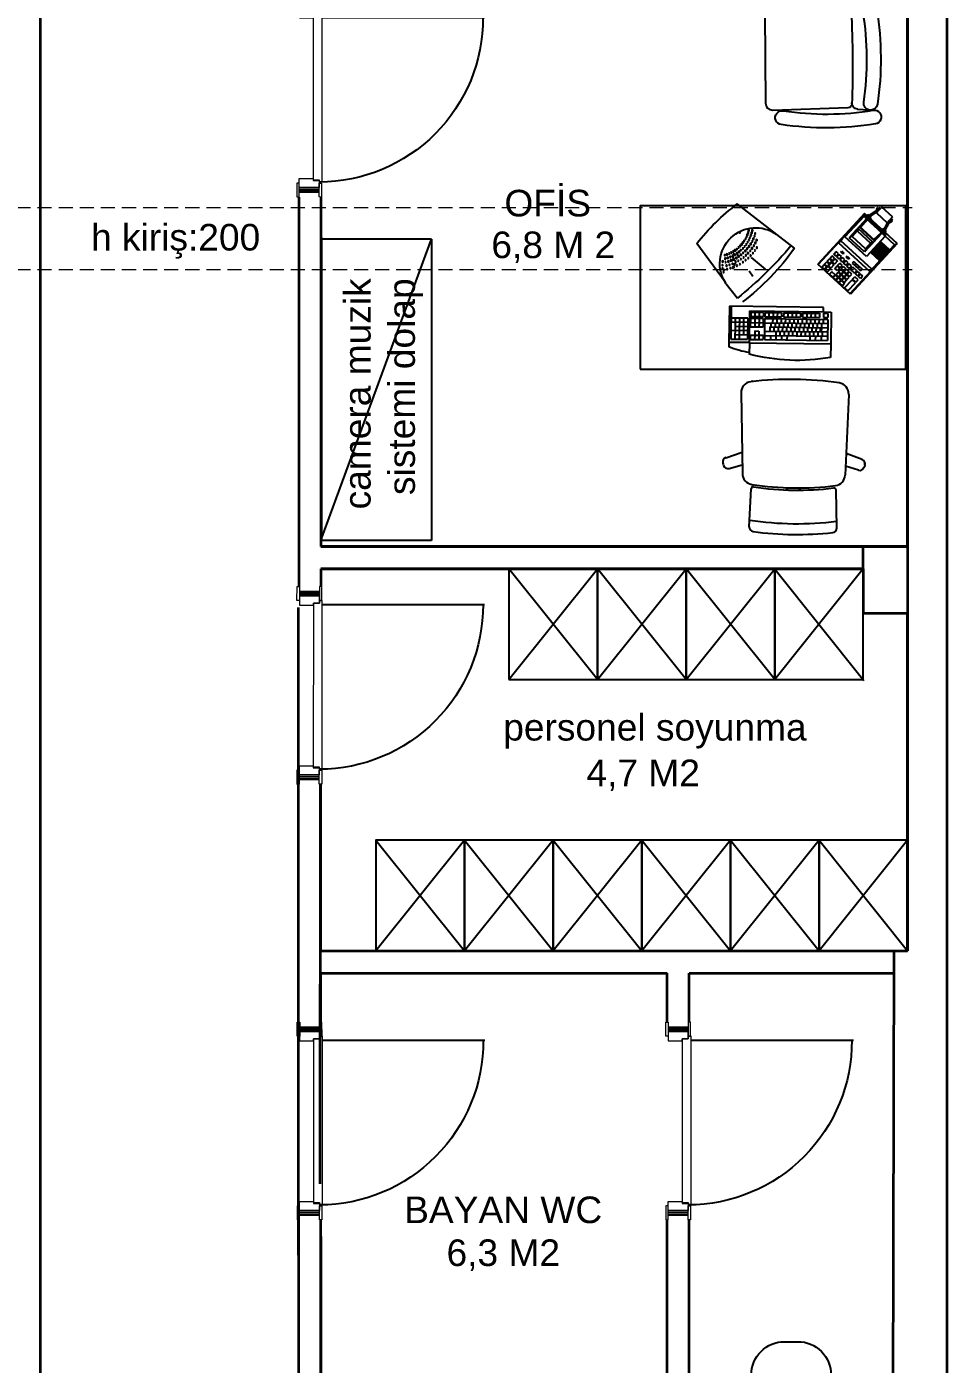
# Model space of a CAD drawing. Header units: millimetres. Extents: x 30084 to 42641, y -1284 to 1636.
# Drawn here: x 40508 to 40924, y -264 to 339 of the extents above; entities that cross this region are included whole.
import ezdxf

# ---------------------------------------------------------------- set-up
doc = ezdxf.new("R2010")
doc.units = ezdxf.units.MM
for name, pattern in [('CENTER2', [28.575, 19.05, -3.175, 3.175, -3.175]), ('DASHED', [19.05, 12.7, -6.35]), ('DASHED2', [9.525, 6.35, -3.175])]:
    doc.linetypes.add(name, pattern=pattern)
for name, color, linetype, lineweight in [('1-kutu profil', 5, 'Continuous', 0), ('b_mob kesit', 14, 'Continuous', 30), ('no3_duvar mevcut', 4, 'Continuous', 35), ('no3_kiriş izdüşüm', 172, 'DASHED', 15), ('T_alcipan', 32, 'Continuous', 15), ('t_görünüş', 45, 'Continuous', 25), ('t_tarama', 252, 'Continuous', 25), ('t_tefris', 38, 'Continuous', 25), ('t_tefris ince', 34, 'Continuous', 15), ('t_ölçü', 40, 'Continuous', 25)]:
    doc.layers.add(name, color=color, linetype=linetype, lineweight=lineweight)
doc.layers.add('t_tefriş', color=206, linetype='Continuous')
doc.layers.add('TEMEL', color=2, linetype='Continuous')
doc.layers.add('Y-MEVCUT AGACLAR', color=251, linetype='CENTER2', lineweight=15, plot=False)
doc.styles.get("Standard").update_dxf_attribs({"font": 'arial.ttf'})

# ---------------------------------------------------------------- blocks, each defined once
blk = doc.blocks.new('llllll')
at = {"layer": 'b_mob kesit'}
for p, q in [((7243.72, -4371.36), (7234.82, -4366.8)), ((7243.17, -4372.43), (7234.27, -4367.87)), ((7200.82, -4454.96), (7191.92, -4450.39)), ((7201.37, -4453.89), (7192.47, -4449.32))]:
    blk.add_line(p, q, dxfattribs=at)
at = {"layer": 'T_alcipan'}
blk.add_line((7201.37, -4453.89), (7192.47, -4449.32), dxfattribs=at)
at = {"layer": 't_tarama'}
blk.add_line((7205.1, -4449.9), (7277.48, -4487.04), dxfattribs=at)
blk.add_arc((7203.73, -4448.86), 82.29, 332.62671, 62.70128, dxfattribs=at)
at = {"layer": 't_tefris ince'}
for points in [[(7232.79, -4370.76), (7231.72, -4370.21), (7234.92, -4363.98), (7235.99, -4364.53)], [(7241.69, -4375.32), (7242.75, -4375.87), (7245.95, -4369.64), (7244.88, -4369.1)], [(7193.95, -4446.43), (7192.88, -4445.88), (7189.69, -4452.11), (7190.76, -4452.66)], [(7202.85, -4451), (7203.92, -4451.55), (7200.72, -4457.77), (7199.65, -4457.23)]]:
    blk.add_lwpolyline(points, close=True, dxfattribs=at)
for points in [[(7233.82, -4368.76), (7231.76, -4372.76), (7237.99, -4375.96), (7238.45, -4375.07), (7241.12, -4376.44), (7242.71, -4373.32), (7233.82, -4368.76)], [(7204.18, -4451.68), (7202.85, -4451), (7203.42, -4449.89), (7200.75, -4448.52), (7238.26, -4375.42)], [(7237.9, -4376.13), (7238.26, -4375.42), (7240.93, -4376.79), (7241.39, -4375.9), (7242.72, -4376.59), (7204.18, -4451.68), (7204.18, -4451.68)], [(7192.93, -4448.43), (7194.98, -4444.43), (7201.21, -4447.63), (7200.75, -4448.52), (7203.42, -4449.89), (7201.82, -4453), (7192.93, -4448.43)]]:
    blk.add_lwpolyline(points, dxfattribs=at)
blk = doc.blocks.new('A$C4380156F')
for p, q in [((85.7, 195), (74.2, 200)), ((74.2, 200), (74.2, 0)), ((74.2, 200), (384.7, 200)), ((79.9, 197.5), (384.7, 197.5)), ((85.7, 195), (85.7, 106)), ((85.7, 195), (120.4, 195)), ((114.3, 197.5), (180.3, 197.5)), ((116.8, 195.6), (114.3, 197.5)), ((116, 196.2), (119, 196.2)), ((119.8, 195.6), (117.3, 197.5)), ((117.6, 194), (117.6, 143)), ((120.6, 194), (120.6, 143)), ((123.8, 195.6), (121.3, 197.5)), ((123, 196.2), (126, 196.2)), ((126.8, 195.6), (124.3, 197.5)), ((124.4, 195), (127.4, 195)), ((124.6, 194), (124.6, 143)), ((127.6, 194), (127.6, 143)), ((130.8, 195.6), (128.3, 197.5)), ((130, 196.2), (133, 196.2)), ((133.8, 195.6), (131.3, 197.5)), ((131.4, 195), (134.4, 195)), ((131.6, 194), (131.6, 143)), ((134.6, 194), (134.6, 143)), ((137.8, 195.6), (135.3, 197.5)), ((137, 196.2), (140, 196.2)), ((140.8, 195.6), (138.3, 197.5)), ((138.4, 195), (141.4, 195)), ((138.6, 194), (138.6, 143)), ((141.6, 194), (141.6, 143)), ((144.8, 195.6), (142.3, 197.5)), ((144, 196.2), (147, 196.2)), ((147.8, 195.6), (145.3, 197.5)), ((145.4, 195), (148.4, 195)), ((145.6, 194), (145.6, 143)), ((148.6, 194), (148.6, 143)), ((151.8, 195.6), (149.3, 197.5)), ((151, 196.2), (154, 196.2)), ((154.8, 195.6), (152.3, 197.5)), ((152.4, 195), (155.4, 195)), ((152.6, 194), (152.6, 143)), ((155.6, 194), (155.6, 143)), ((158.8, 195.6), (156.3, 197.5)), ((158, 196.2), (161, 196.2)), ((161.8, 195.6), (159.3, 197.5)), ((159.4, 195), (162.4, 195)), ((159.6, 194), (159.6, 143)), ((162.6, 194), (162.6, 143)), ((165.8, 195.6), (163.3, 197.5)), ((165, 196.2), (168, 196.2)), ((168.8, 195.6), (166.3, 197.5)), ((166.4, 195), (169.4, 195)), ((166.6, 194), (166.6, 143)), ((169.6, 194), (169.6, 143)), ((172.8, 195.6), (170.3, 197.5)), ((172, 196.2), (175, 196.2)), ((175.8, 195.6), (173.3, 197.5)), ((173.4, 195), (176.4, 195)), ((173.6, 194), (173.6, 143)), ((176.6, 194), (176.6, 143)), ((179.8, 195.6), (177.3, 197.5)), ((179, 196.2), (182, 196.2)), ((182.8, 195.6), (180.3, 197.5)), ((180.4, 195), (223.7, 195)), ((180.6, 194), (180.6, 143)), ((183.6, 194), (183.6, 143)), ((223.7, 195), (220.6, 197.5)), ((223.7, 195), (236.7, 195)), ((236.7, 195), (250.7, 197.5)), ((236.7, 195), (236.7, 5)), ((250.7, 197.5), (250.7, 2.5)), ((287.3, 185.5), (287.3, 170.5)), ((302.1, 185.3), (287.3, 185.3)), ((302.1, 185.5), (302.1, 170.5)), ((328.7, 181.5), (313.9, 181.5)), ((313.9, 181.5), (313.9, 161.5)), ((328.7, 181.5), (328.7, 161.5)), ((381.9, 181.5), (331.6, 181.5)), ((331.6, 181.5), (331.6, 161.5)), ((381.9, 181.5), (381.9, 161.5)), ((384.7, 200), (384.7, 0)), ((74.2, 126.3), (66.9, 126.3)), ((66.9, 119.3), (66.9, 126.3)), ((71.2, 119.3), (71.2, 126.3)), ((79.9, 138.3), (79.9, 6.3)), ((85.7, 138.3), (79.9, 138.3)), ((85.7, 138.3), (210.7, 138.3)), ((117.6, 143), (120.6, 143)), ((124.6, 143), (127.6, 143)), ((131.6, 143), (134.6, 143)), ((138.6, 143), (141.6, 143)), ((145.6, 143), (148.6, 143)), ((152.6, 143), (155.6, 143)), ((159.6, 143), (162.6, 143)), ((166.6, 143), (169.6, 143)), ((173.6, 143), (176.6, 143)), ((180.6, 143), (183.6, 143)), ((210.7, 138.3), (210.7, 6.3)), ((266.1, 162.5), (276.1, 162.5)), ((266.1, 147.5), (266.1, 162.5)), ((266.1, 147.5), (276.1, 147.5)), ((266.1, 144.5), (276.1, 144.5)), ((266.1, 129.5), (266.1, 144.5)), ((266.1, 129.5), (276.1, 129.5)), ((266.1, 126.5), (276.1, 126.5)), ((266.1, 111.5), (266.1, 126.5)), ((276.1, 147.5), (276.1, 162.5)), ((276.1, 129.5), (276.1, 144.5)), ((276.1, 111.5), (276.1, 126.5)), ((302.1, 170.5), (287.3, 170.5)), ((302.1, 167.5), (287.3, 167.5)), ((287.3, 167.5), (287.3, 152.5)), ((302.1, 152.5), (287.3, 152.5)), ((302.1, 149.5), (287.3, 149.5)), ((287.3, 149.5), (287.3, 124.9)), ((302.1, 124.9), (287.3, 124.9)), ((302.1, 167.5), (302.1, 152.5)), ((302.1, 149.5), (302.1, 124.9)), ((328.7, 161.5), (313.9, 161.5)), ((328.7, 143.5), (313.9, 143.5)), ((313.9, 143.5), (313.9, 128.5)), ((328.7, 128.5), (313.9, 128.5)), ((328.7, 125.5), (313.9, 125.5)), ((313.9, 125.5), (313.9, 110.5)), ((328.7, 143.5), (328.7, 128.5)), ((328.7, 125.5), (328.7, 110.5)), ((381.9, 161.5), (331.6, 161.5)), ((331.6, 143.5), (331.6, 128.5)), ((346.4, 143.5), (331.6, 143.5)), ((346.4, 128.5), (331.6, 128.5)), ((346.4, 125.5), (331.6, 125.5)), ((331.6, 125.5), (331.6, 110.5)), ((346.4, 143.5), (346.4, 128.5)), ((346.4, 125.5), (346.4, 110.5)), ((349.4, 143.5), (349.4, 128.5)), ((364.1, 143.5), (349.4, 143.5)), ((364.1, 128.5), (349.4, 128.5)), ((364.1, 125.5), (349.4, 125.5)), ((349.4, 125.5), (349.4, 110.5)), ((364.1, 143.5), (364.1, 128.5)), ((364.1, 125.5), (364.1, 110.5)), ((367.1, 148.5), (381.9, 148.5)), ((367.1, 148.5), (367.1, 128.5)), ((381.9, 128.5), (367.1, 128.5)), ((381.9, 125.5), (367.1, 125.5)), ((367.1, 125.5), (367.1, 110.5)), ((381.9, 148.5), (381.9, 128.5)), ((381.9, 125.5), (381.9, 110.5)), ((0, 103.3), (0, 37.3)), ((0, 103.3), (17.7, 103.3)), ((31.9, 111.3), (9.2, 111.3)), ((9.2, 105.3), (9.2, 111.3)), ((32.6, 105.3), (9.2, 105.3)), ((11.7, 103.3), (11.7, 105.3)), ((14.7, 114.8), (22.6, 114.8)), ((14.7, 113.3), (14.7, 114.8)), ((14.7, 113.3), (22.6, 113.3)), ((35.3, 103.3), (17.7, 103.3)), ((20.6, 113.3), (20.6, 111.3)), ((22.6, 114.8), (25.5, 111.3)), ((22.6, 113.3), (22.6, 111.3)), ((23.7, 103.3), (23.7, 105.3)), ((66.2, 119.3), (31.9, 111.3)), ((66.9, 113.3), (32.6, 105.3)), ((35.3, 37.3), (35.3, 103.3)), ((74.2, 119.3), (66.2, 119.3)), ((74.2, 113.3), (66.9, 113.3)), ((66.9, 106.3), (66.9, 113.3)), ((74.2, 106.3), (66.9, 106.3)), ((71.2, 106.3), (71.2, 113.3)), ((82.8, 28.3), (82.8, 112.3)), ((85.7, 117.3), (83, 112.6)), ((85.7, 117.3), (200.7, 117.3)), ((85.7, 114.3), (85.7, 26.3)), ((131.7, 111.3), (85.7, 114.3)), ((131.7, 117.3), (131.7, 23.3)), ((133.7, 117.3), (133.7, 23.3)), ((143.1, 117.3), (143.1, 23.3)), ((146.7, 115.3), (143.2, 117.3)), ((153.7, 117.3), (146.7, 115.3)), ((146.7, 111.3), (146.7, 115.3)), ((153.7, 111.3), (146.7, 111.3)), ((153.7, 117.3), (188.7, 114.3)), ((153.7, 117.3), (153.7, 111.3)), ((153.7, 111.3), (188.7, 111.3)), ((153.7, 29.3), (153.7, 111.3)), ((188.7, 114.3), (200.7, 117.3)), ((188.7, 111.3), (188.7, 114.3)), ((188.7, 111.3), (188.7, 29.3)), ((200.7, 117.3), (200.7, 23.3)), ((266.1, 111.5), (276.1, 111.5)), ((268.6, 72.5), (268.6, 87.5)), ((268.6, 87.5), (273.6, 87.5)), ((273.6, 72.5), (268.6, 72.5)), ((269.3, 76.7), (269.3, 86.7)), ((269.3, 86.7), (272.8, 86.7)), ((272.8, 76.7), (269.3, 76.7)), ((272.8, 86.7), (272.8, 76.7)), ((273.6, 87.5), (273.6, 72.5)), ((302.1, 117.9), (287.3, 117.9)), ((287.3, 117.9), (287.3, 102.9)), ((302.1, 102.9), (287.3, 102.9)), ((302.1, 97.1), (287.3, 97.1)), ((287.3, 97.1), (287.3, 82.1)), ((302.1, 82.1), (287.3, 82.1)), ((302.1, 76.3), (287.3, 76.3)), ((287.3, 76.3), (287.3, 61.3)), ((302.1, 61.3), (287.3, 61.3)), ((302.1, 117.9), (302.1, 102.9)), ((302.1, 97.1), (302.1, 82.1)), ((302.1, 76.3), (302.1, 61.3)), ((328.7, 110.5), (313.9, 110.5)), ((328.7, 107.5), (313.9, 107.5)), ((328.7, 107.5), (313.9, 107.5)), ((313.9, 107.5), (313.9, 92.5)), ((328.7, 92.5), (313.9, 92.5)), ((328.7, 92.5), (313.9, 92.5)), ((328.7, 84.5), (313.9, 84.5)), ((313.9, 84.5), (313.9, 69.5)), ((328.7, 69.5), (313.9, 69.5)), ((328.7, 107.5), (328.7, 92.5)), ((328.7, 84.5), (328.7, 69.5)), ((346.4, 110.5), (331.6, 110.5)), ((346.4, 107.5), (331.6, 107.5)), ((331.6, 107.5), (331.6, 92.5)), ((346.4, 92.5), (331.6, 92.5)), ((346.4, 84.5), (331.6, 84.5)), ((331.6, 84.5), (331.6, 69.5)), ((346.4, 69.5), (331.6, 69.5)), ((346.4, 107.5), (346.4, 92.5)), ((346.4, 84.5), (346.4, 69.5)), ((364.1, 110.5), (349.4, 110.5)), ((364.1, 107.5), (349.4, 107.5)), ((349.4, 107.5), (349.4, 92.5)), ((364.1, 92.5), (349.4, 92.5)), ((364.1, 107.5), (364.1, 92.5)), ((381.9, 110.5), (367.1, 110.5)), ((381.9, 107.5), (367.1, 107.5)), ((367.1, 107.5), (367.1, 92.5)), ((381.9, 92.5), (367.1, 92.5)), ((381.9, 89.5), (367.1, 89.5)), ((367.1, 89.5), (367.1, 69.5)), ((367.1, 69.5), (381.9, 69.5)), ((381.9, 107.5), (381.9, 92.5)), ((381.9, 89.5), (381.9, 69.5)), ((0, 37.3), (17.7, 37.3)), ((32.6, 35.3), (9.2, 35.3)), ((9.2, 35.3), (9.2, 29.3)), ((31.9, 29.3), (9.2, 29.3)), ((11.7, 37.3), (11.7, 35.3)), ((14.7, 27.3), (22.6, 27.3)), ((14.7, 27.3), (14.7, 25.8)), ((14.7, 25.8), (22.6, 25.8)), ((35.3, 37.3), (17.7, 37.3)), ((20.6, 27.3), (20.6, 29.3)), ((22.6, 25.8), (25.5, 29.3)), ((22.6, 27.3), (22.6, 29.3)), ((23.7, 37.3), (23.7, 35.3)), ((66.2, 21.3), (31.9, 29.3)), ((66.9, 27.3), (32.6, 35.3)), ((74.2, 21.3), (66.2, 21.3)), ((66.9, 34.3), (66.9, 27.3)), ((74.2, 34.3), (66.9, 34.3)), ((74.2, 27.3), (66.9, 27.3)), ((66.9, 21.3), (66.9, 14.3)), ((74.2, 14.3), (66.9, 14.3)), ((71.2, 34.3), (71.2, 27.3)), ((71.2, 21.3), (71.2, 14.3)), ((85.7, 16.3), (74.2, 11.3)), ((85.7, 6.3), (79.9, 6.3)), ((79.9, 2.5), (384.7, 2.5)), ((85.7, 23.3), (83, 27.9)), ((131.7, 29.3), (85.7, 26.3)), ((85.7, 23.3), (200.7, 23.3)), ((85.7, 23.3), (85.7, 16.3)), ((85.7, 6.3), (210.7, 6.3)), ((146.7, 25.3), (143.2, 23.3)), ((153.7, 29.3), (146.7, 29.3)), ((146.7, 29.3), (146.7, 25.3)), ((153.7, 23.3), (146.7, 25.3)), ((153.7, 23.3), (153.7, 29.3)), ((153.7, 29.3), (188.7, 29.3)), ((153.7, 23.3), (188.7, 26.3)), ((188.7, 29.3), (188.7, 26.3)), ((188.7, 26.3), (200.7, 23.3)), ((223.7, 5), (236.7, 5)), ((236.7, 5), (250.7, 2.5)), ((268.6, 38.5), (268.6, 53.5)), ((268.6, 53.5), (273.6, 53.5)), ((273.6, 38.5), (268.6, 38.5)), ((269.3, 42.7), (269.3, 52.7)), ((269.3, 52.7), (272.8, 52.7)), ((272.8, 42.7), (269.3, 42.7)), ((272.8, 52.7), (272.8, 42.7)), ((273.6, 53.5), (273.6, 38.5)), ((302.1, 55.5), (287.3, 55.5)), ((287.3, 55.5), (287.3, 40.5)), ((302.1, 40.5), (287.3, 40.5)), ((302.1, 37.5), (287.3, 37.5)), ((287.3, 37.5), (287.3, 22.5)), ((302.1, 22.5), (287.3, 22.5)), ((302.1, 55.5), (302.1, 40.5)), ((302.1, 37.5), (302.1, 22.5)), ((313.9, 55.5), (334.6, 55.5)), ((313.9, 55.5), (313.9, 40.5)), ((313.9, 40.5), (334.6, 40.5)), ((328.7, 37.5), (313.9, 37.5)), ((313.9, 37.5), (313.9, 22.5)), ((328.7, 22.5), (313.9, 22.5)), ((328.7, 37.5), (328.7, 22.5)), ((346.4, 37.5), (331.6, 37.5)), ((331.6, 37.5), (331.6, 22.5)), ((346.4, 22.5), (331.6, 22.5)), ((334.6, 40.5), (334.6, 55.5)), ((337.6, 40.5), (337.6, 55.5)), ((337.6, 55.5), (358.2, 55.5)), ((337.6, 40.5), (358.2, 40.5)), ((346.4, 37.5), (346.4, 22.5)), ((364.1, 37.5), (349.4, 37.5)), ((349.4, 37.5), (349.4, 22.5)), ((364.1, 22.5), (349.4, 22.5)), ((358.2, 40.5), (358.2, 55.5)), ((361.2, 40.5), (361.2, 55.5)), ((361.2, 55.5), (381.9, 55.5)), ((361.2, 40.5), (381.9, 40.5)), ((364.1, 37.5), (364.1, 22.5)), ((381.9, 37.5), (367.1, 37.5)), ((367.1, 37.5), (367.1, 22.5)), ((381.9, 22.5), (367.1, 22.5)), ((381.9, 55.5), (381.9, 40.5)), ((381.9, 37.5), (381.9, 22.5)), ((74.2, 0), (384.7, 0))]:
    blk.add_line(p, q)
for centre, radius, start, end in [((115.6, 194), 2, 0, 53.1301), ((118.6, 194), 2, 0, 52.90993), ((122.6, 194), 2, 0, 53.1301), ((125.6, 194), 2, 0, 52.90993), ((129.6, 194), 2, 0, 53.1301), ((132.6, 194), 2, 0, 52.90993), ((136.6, 194), 2, 0, 53.1301), ((139.6, 194), 2, 0, 52.90993), ((143.6, 194), 2, 0, 53.1301), ((146.6, 194), 2, 0, 52.90993), ((150.6, 194), 2, 0, 53.1301), ((153.6, 194), 2, 0, 52.90993), ((157.6, 194), 2, 0, 53.1301), ((160.6, 194), 2, 0, 52.90993), ((164.6, 194), 2, 0, 53.1301), ((167.6, 194), 2, 0, 52.90993), ((171.6, 194), 2, 0, 53.1301), ((174.6, 194), 2, 0, 52.90993), ((178.6, 194), 2, 0, 53.1301), ((181.6, 194), 2, 0, 52.90993), ((85.8, 110.9), 3.32, 92.95298, 156.69599), ((85.8, 29.6), 3.32, 203.30401, 267.04702)]:
    blk.add_arc(centre, radius, start, end)
blk = doc.blocks.new('A$C270B2AB9')
at = {"color": 162, "rotation": 45}
blk.add_blockref('A$C4380156F', (89, -26.3), dxfattribs=at)
blk = doc.blocks.new('hjhjksas')
at = {"layer": 't_tefris', "extrusion": (0, 0, -1)}
for p, q in [((-27416.24, -6667.18), (-27418.82, -6674.51)), ((-27416.24, -6667.18), (-27418.82, -6674.51)), ((-27411.41, -6668.75), (-27413.16, -6674.62)), ((-27411.41, -6668.75), (-27413.16, -6674.62)), ((-27445.56, -6673.69), (-27409.14, -6674.81)), ((-27445.56, -6673.69), (-27409.14, -6674.81)), ((-27385.2, -6678.22), (-27402.37, -6678.81)), ((-27402.03, -6695), (-27403.03, -6695)), ((-27402.03, -6695), (-27403.03, -6695)), ((-27402.03, -6701), (-27403.03, -6701)), ((-27402.03, -6701), (-27403.03, -6701)), ((-27402.02, -6695.3), (-27403.02, -6695.3)), ((-27402.02, -6695.3), (-27403.02, -6695.3)), ((-27402.02, -6700.7), (-27403.02, -6700.7)), ((-27402.02, -6700.7), (-27403.02, -6700.7)), ((-27385.2, -6717.77), (-27402.37, -6717.18)), ((-27445.56, -6722.3), (-27409.14, -6721.18)), ((-27445.56, -6722.3), (-27409.14, -6721.18)), ((-27416.24, -6728.75), (-27418.8, -6721.48)), ((-27418.45, -6722.47), (-27418.8, -6721.48)), ((-27416.24, -6728.75), (-27418.8, -6721.48)), ((-27418.45, -6722.47), (-27418.8, -6721.48)), ((-27411.41, -6727.18), (-27413.16, -6721.31)), ((-27411.41, -6727.18), (-27413.16, -6721.31))]:
    blk.add_line(p, q, dxfattribs=at)
for centre, radius, start, end in [((27414.36, -6667.84), 2, 19.35633, 107.0092), ((27414.36, -6667.84), 2, 19.35633, 107.0092), ((27423.57, -6697.96), 33.5, 107.0092, 108.9908), ((27423.57, -6697.96), 33.5, 107.0092, 108.9908), ((27413.32, -6668.18), 2, 108.9908, 196.64367), ((27413.32, -6668.18), 2, 108.9908, 196.64367), ((27445.72, -6678.69), 5, 7.60265, 91.7534), ((27445.72, -6678.69), 5, 7.60265, 91.7534), ((27409.29, -6679.8), 5, 91.7534, 171.84592), ((27409.29, -6679.8), 5, 91.7534, 171.84592), ((27301.31, -6697.96), 150.69, 352.37316, 7.60265), ((27301.31, -6697.96), 150.69, 352.37316, 7.60265), ((27423.57, -6697.96), 33.5, 35.0092, 35.89023), ((27423.57, -6697.96), 33.5, 35.0092, 35.89023), ((27536.25, -6698), 133.25, 171.84592, 188.15408), ((27536.25, -6698), 133.25, 171.84592, 188.15408), ((27402.23, -6679.8), 1, 352.26956, 81.84592), ((27402.23, -6679.8), 1, 352.26956, 81.84592), ((27536.25, -6698), 134.25, 172.26956, 187.73044), ((27536.25, -6698), 134.25, 172.26956, 187.73044), ((27529.75, -6698), 142.88, 172.1135, 187.8865), ((27385.09, -6680.22), 2, 86.84127, 172.99508), ((27529.75, -6698), 147.75, 172.99508, 187.00492), ((27445.71, -6717.3), 5, 268.2466, 352.37316), ((27445.71, -6717.3), 5, 268.2466, 352.37316), ((27409.29, -6716.19), 5, 188.15408, 268.2466), ((27409.29, -6716.19), 5, 188.15408, 268.2466), ((27402.23, -6716.19), 1, 278.15408, 7.73044), ((27402.23, -6716.19), 1, 278.15408, 7.73044), ((27385.09, -6715.77), 2, 187.00492, 273.15873), ((27414.36, -6728.09), 2, 252.9908, 340.64367), ((27414.13, -6727.89), 2.28, 230.19293, 337.82389), ((27413.32, -6727.75), 2, 163.35633, 251.0092), ((27413.32, -6727.75), 2, 163.35633, 251.0092)]:
    blk.add_arc(centre, radius, start, end, dxfattribs=at)
blk = doc.blocks.new('K-BKLEME')
for p, q in [((-29.29, 50.29), (-29.81, 56.61)), ((28.51, 50.38), (29.01, 56.7)), ((-28.62, 44.96), (-29.62, 3.17)), ((28.98, 3.25), (27.85, 45.04)), ((-25.67, -0.78), (25.04, -0.7))]:
    blk.add_line(p, q)
for points in [[(-29.92, 8.87, -0.077504), (-29.99, 59.05, 1), (-37.61, 60.23, 0.077504), (-37.53, 7.67, 1)], [(-25.49, 53.81, -0.077504), (24.69, 53.88, 1), (25.87, 61.5, 0.077504), (-26.69, 61.42, 1)], [(29.25, 8.96, 0.077504), (29.18, 59.14, -1), (36.79, 60.34, -0.077504), (36.87, 7.78, -1)]]:
    blk.add_lwpolyline(points, format="xyb", close=True)
for centre, radius, start, end in [((-25.92, 50.57), 3.39, 184.69448, 272.6484), ((-26.36, 44.9), 2.26, 92.71973, 178.61685), ((-0.25, -519.63), 567.43, 87.45146, 92.6484), ((25.13, 50.65), 3.39, 267.5228, 355.47671), ((25.59, 44.98), 2.26, 1.55435, 87.45146), ((-25.67, 3.17), 3.95, 180.0856, 270.0856), ((25.03, 3.25), 3.95, 270.0856, 0.0856)]:
    blk.add_arc(centre, radius, start, end)

msp = doc.modelspace()

# ---------------------------------------------------------------- linework, layer by layer
at = {"layer": 'no3_duvar mevcut'}
for p, q in [((40923.83, -517.19), (40923.83, 580.35)), ((40905.94, 104.7), (40905.94, 558.7)), ((40905.94, 558.7), (40905.94, -77.8)), ((40514.31, 453.15), (40514.31, -329.15)), ((40631.08, 262.53), (40631.08, 86.66)), ((40641.1, 262.53), (40641.03, 104.7)), ((40641.03, 104.7), (40905.94, 104.7)), ((40905.94, 104.7), (40641.03, 104.7)), ((40885.94, 94.7), (40885.94, 104.7)), ((40885.94, 104.7), (40905.94, 104.7)), ((40885.94, 94.7), (40641.02, 94.7)), ((40641.02, 94.7), (40641.02, 86.66)), ((40885.94, 94.7), (40885.94, 74.7)), ((40630.9, 77.23), (40630.9, -215.17)), ((40885.94, 74.7), (40905.94, 74.7)), ((40905.94, -77.8), (40905.94, 74.7)), ((40640.75, -2.49), (40640.67, -182.97)), ((40640.92, -2.49), (40640.85, -77.8)), ((40640.72, -77.8), (40899.67, -77.8)), ((40640.85, -77.8), (40905.94, -77.8)), ((40899.67, -77.8), (40899.23, -329.15)), ((40899.67, -77.8), (40905.94, -77.8)), ((40640.94, -87.8), (40792.94, -87.8)), ((40641.05, -110), (40641.02, -87.8)), ((40792.94, -87.8), (40797.39, -87.8)), ((40797.39, -109.99), (40797.39, -87.8)), ((40807.39, -87.8), (40899.58, -87.8)), ((40807.39, -110), (40807.39, -87.8)), ((40797.39, -192.85), (40797.39, -192.77)), ((40807.39, -192.85), (40807.39, -192.77)), ((40630.94, -199.15), (40630.94, -329.15)), ((40641.02, -329.15), (40641.02, -199.15)), ((40797.39, -329.15), (40797.39, -199.15)), ((40807.39, -329.15), (40807.39, -199.15)), ((40641.02, -206.63), (40641.02, -329.15))]:
    msp.add_line(p, q, dxfattribs=at)
for points in [[(40068.44, -523.15), (40514.31, -523.15), (40514.31, -517.19), (40923.83, -517.19), (40923.83, 580.35), (40923.83, 965.85), (40164.44, 965.85), (40164.44, 357.61), (40217.44, 357.61), (40217.44, 177.85), (40208.44, 177.85), (40208.44, -50.15), (40168.44, -50.15), (40168.44, -201.15), (40068.44, -201.15), (40068.44, -523.15)], [(40641.03, 104.7), (40905.94, 104.7)], [(40641.03, 94.7), (40885.94, 94.7)]]:
    msp.add_lwpolyline(points, dxfattribs=at)
at = {"layer": 'no3_kiriş izdüşüm', "linetype": 'DASHED2'}
for points in [[(40227.44, 257.85), (40908.05, 257.85)], [(40227.44, 229.85), (40908.05, 229.85)]]:
    msp.add_lwpolyline(points, dxfattribs=at)
at = {"layer": 't_görünüş'}
for p, q in [((40725.94, 44.7), (40765.94, 94.7)), ((40765.94, 44.7), (40725.94, 94.7)), ((40765.94, 44.7), (40805.94, 94.7)), ((40805.94, 44.7), (40765.94, 94.7)), ((40805.94, 44.7), (40845.94, 94.7)), ((40845.94, 44.7), (40805.94, 94.7)), ((40885.94, 94.7), (40845.94, 44.7)), ((40846.22, 94.35), (40886.22, 44.35)), ((40705.94, -27.8), (40665.94, -77.8)), ((40665.94, -27.8), (40705.94, -77.8)), ((40745.94, -27.8), (40705.94, -77.8)), ((40705.94, -27.8), (40745.94, -77.8)), ((40785.94, -27.8), (40745.94, -77.8)), ((40745.94, -27.8), (40785.94, -77.8)), ((40825.94, -27.8), (40785.94, -77.8)), ((40785.94, -27.8), (40825.94, -77.8)), ((40865.94, -27.8), (40825.94, -77.8)), ((40825.94, -27.8), (40865.94, -77.8)), ((40905.94, -27.8), (40865.94, -77.8)), ((40865.94, -27.8), (40905.94, -77.8))]:
    msp.add_line(p, q, dxfattribs=at)
for points in [[(40725.94, 44.7), (40765.94, 44.7), (40765.94, 94.7), (40725.94, 94.7)], [(40765.94, 44.7), (40805.94, 44.7), (40805.94, 94.7), (40765.94, 94.7)], [(40805.94, 44.7), (40845.94, 44.7), (40845.94, 94.7), (40805.94, 94.7)], [(40885.94, 94.7), (40845.94, 94.7), (40845.94, 44.7), (40885.94, 44.7)], [(40705.94, -27.8), (40665.94, -27.8), (40665.94, -77.8), (40705.94, -77.8)], [(40745.94, -27.8), (40705.94, -27.8), (40705.94, -77.8), (40745.94, -77.8)], [(40785.94, -27.8), (40745.94, -27.8), (40745.94, -77.8), (40785.94, -77.8)], [(40825.94, -27.8), (40785.94, -27.8), (40785.94, -77.8), (40825.94, -77.8)], [(40865.94, -27.8), (40825.94, -27.8), (40825.94, -77.8), (40865.94, -77.8)], [(40905.94, -27.8), (40865.94, -27.8), (40865.94, -77.8), (40905.94, -77.8)]]:
    msp.add_lwpolyline(points, close=True, dxfattribs=at)
msp.add_lwpolyline([(40835.39, -314.15), (40835.39, -269.15, -0.414214), (40850.39, -254.15), (40856.39, -254.15, -0.414214), (40871.39, -269.15), (40871.39, -314.15)], format="xyb", close=True, dxfattribs=at)
at = {"layer": 't_tefris', "extrusion": (0, 0, -1)}
for p, q in [((40854.89, 239.46), (40829.07, 259.39)), ((40823.68, 223.87), (40810.72, 241.53)), ((40835.32, 235.24), (40841.65, 229.98)), ((40823.99, 223.39), (40829.08, 216.92)), ((40834.37, 229.13), (40836.07, 226.8)), ((40825.48, 213.23), (40825.25, 196.93)), ((40867.97, 212.64), (40825.48, 213.23)), ((40826.28, 213.22), (40826.07, 198.4)), ((40867.94, 210.64), (40867.97, 212.64)), ((40833.78, 205.9), (40826.18, 206)), ((40833.8, 207.79), (40826.2, 207.9)), ((40828.08, 205.97), (40828.05, 204.07)), ((40828.1, 207.87), (40828.08, 205.97)), ((40829.98, 205.95), (40829.95, 204.05)), ((40830, 207.85), (40829.98, 205.95)), ((40831.88, 205.92), (40831.85, 204.02)), ((40831.9, 207.82), (40831.88, 205.92)), ((40833.78, 205.9), (40833.75, 204)), ((40833.8, 207.79), (40833.78, 205.9)), ((40834.55, 196.6), (40834.75, 211.1)), ((40834.75, 211.1), (40867.94, 210.64)), ((40835.05, 203.98), (40835.1, 207.78)), ((40835.08, 205.88), (40840.78, 205.8)), ((40835.1, 207.78), (40840.8, 207.7)), ((40835.11, 208.59), (40835.14, 210.49)), ((40835.14, 210.49), (40835.11, 208.59)), ((40835.11, 208.59), (40840.81, 208.52)), ((40835.14, 210.49), (40840.84, 210.42)), ((40836.98, 205.85), (40836.95, 203.95)), ((40837, 207.75), (40836.98, 205.85)), ((40837.04, 210.47), (40837.01, 208.57)), ((40838.88, 205.83), (40838.85, 203.93)), ((40838.9, 207.72), (40838.88, 205.83)), ((40838.94, 210.44), (40838.91, 208.54)), ((40840.8, 207.7), (40840.75, 203.9)), ((40840.84, 210.42), (40840.81, 208.52)), ((40841.4, 207.69), (40841.27, 198.19)), ((40841.37, 205.79), (40869.87, 205.4)), ((40841.4, 207.69), (40869.9, 207.3)), ((40841.44, 210.41), (40841.41, 208.51)), ((40841.41, 208.51), (40849.01, 208.4)), ((40841.44, 210.41), (40849.04, 210.3)), ((40843.34, 210.38), (40843.31, 208.48)), ((40844.22, 205.75), (40844.2, 203.85)), ((40845.17, 205.74), (40845.2, 207.64)), ((40845.24, 210.36), (40845.21, 208.46)), ((40846.12, 205.73), (40846.1, 203.83)), ((40847.07, 205.71), (40847.1, 207.61)), ((40847.14, 210.33), (40847.11, 208.43)), ((40848.02, 205.7), (40848, 203.8)), ((40848.97, 205.69), (40849, 207.59)), ((40849.04, 210.3), (40849.01, 208.4)), ((40849.92, 205.67), (40849.9, 203.77)), ((40849.99, 210.27), (40849.96, 208.37)), ((40849.96, 208.37), (40857.56, 208.27)), ((40849.99, 210.27), (40857.59, 210.17)), ((40850.87, 205.66), (40850.9, 207.56)), ((40851.82, 205.65), (40851.8, 203.75)), ((40851.89, 210.25), (40851.86, 208.35)), ((40852.77, 205.63), (40852.8, 207.53)), ((40853.72, 205.62), (40853.7, 203.72)), ((40853.79, 210.22), (40853.76, 208.32)), ((40854.67, 205.61), (40854.7, 207.51)), ((40855.62, 205.59), (40855.6, 203.7)), ((40855.69, 210.19), (40855.66, 208.29)), ((40856.57, 205.58), (40856.6, 207.48)), ((40857.52, 205.57), (40857.5, 203.67)), ((40857.59, 210.17), (40857.56, 208.27)), ((40858.47, 205.56), (40858.5, 207.46)), ((40858.54, 210.17), (40858.51, 208.27)), ((40858.51, 208.27), (40866.11, 208.17)), ((40858.54, 210.17), (40866.14, 210.07)), ((40859.42, 205.54), (40859.4, 203.64)), ((40860.37, 205.53), (40860.4, 207.43)), ((40860.44, 210.15), (40860.41, 208.25)), ((40861.32, 205.52), (40861.3, 203.62)), ((40862.27, 205.5), (40862.3, 207.4)), ((40862.34, 210.12), (40862.31, 208.22)), ((40863.22, 205.49), (40863.2, 203.59)), ((40864.17, 205.48), (40864.2, 207.38)), ((40864.24, 210.09), (40864.21, 208.19)), ((40865.12, 205.46), (40865.1, 203.56)), ((40866.07, 205.45), (40866.1, 207.35)), ((40866.14, 210.07), (40866.11, 208.17)), ((40867.02, 205.44), (40867, 203.54)), ((40867.02, 205.44), (40867, 203.54)), ((40867.94, 210.64), (40871.44, 210.6)), ((40867.97, 205.43), (40868, 207.32)), ((40868.04, 210.04), (40868.01, 208.14)), ((40868.01, 208.14), (40869.91, 208.12)), ((40868.04, 210.04), (40869.94, 210.02)), ((40869.9, 207.3), (40869.77, 197.8)), ((40869.94, 210.02), (40869.91, 208.12)), ((40871.44, 210.6), (40871.24, 196.1)), ((40833.72, 202.1), (40826.12, 202.2)), ((40828, 200.27), (40827.97, 198.37)), ((40828.02, 202.17), (40828, 200.27)), ((40833.7, 200.2), (40828, 200.27)), ((40828.05, 204.07), (40828.02, 202.17)), ((40833.75, 204), (40828.05, 204.07)), ((40829.9, 200.25), (40829.87, 198.35)), ((40829.92, 202.15), (40829.9, 200.25)), ((40829.95, 204.05), (40829.92, 202.15)), ((40831.82, 202.12), (40831.8, 200.22)), ((40831.85, 204.02), (40831.82, 202.12)), ((40833.7, 200.2), (40833.67, 198.3)), ((40833.72, 202.1), (40833.7, 200.2)), ((40833.75, 204), (40833.72, 202.1)), ((40834.97, 198.28), (40835, 200.18)), ((40835, 200.18), (40840.7, 200.1)), ((40835.05, 203.98), (40840.75, 203.9)), ((40836.9, 200.15), (40836.87, 198.25)), ((40836.92, 202.05), (40836.9, 200.15)), ((40836.92, 202.05), (40838.82, 202.03)), ((40838.8, 200.13), (40838.77, 198.23)), ((40838.82, 202.03), (40838.8, 200.13)), ((40840.7, 200.1), (40840.67, 198.2)), ((40841.3, 200.09), (40869.79, 199.7)), ((40841.32, 201.99), (40869.82, 201.6)), ((40843.7, 203.86), (40843.67, 201.96)), ((40843.7, 203.86), (40869.85, 203.5)), ((40844.12, 198.15), (40844.15, 200.05)), ((40845.6, 203.83), (40845.57, 201.93)), ((40846.42, 201.92), (40846.4, 200.02)), ((40846.62, 198.12), (40846.65, 200.02)), ((40847.5, 203.81), (40847.47, 201.91)), ((40848.32, 201.89), (40848.3, 200)), ((40849.12, 198.08), (40849.15, 199.98)), ((40849.4, 203.78), (40849.37, 201.88)), ((40850.22, 201.87), (40850.2, 199.97)), ((40851.3, 203.75), (40851.27, 201.85)), ((40851.62, 198.05), (40851.65, 199.95)), ((40852.12, 201.84), (40852.1, 199.94)), ((40853.2, 203.73), (40853.17, 201.83)), ((40854.02, 201.82), (40854, 199.92)), ((40855.1, 203.7), (40855.07, 201.8)), ((40855.92, 201.79), (40855.9, 199.89)), ((40857, 203.68), (40856.97, 201.78)), ((40857.82, 201.76), (40857.8, 199.86)), ((40858.9, 203.65), (40858.87, 201.75)), ((40859.72, 201.74), (40859.69, 199.84)), ((40860.8, 203.62), (40860.77, 201.72)), ((40861.62, 201.71), (40861.59, 199.81)), ((40861.92, 197.91), (40861.94, 199.81)), ((40862.7, 203.6), (40862.67, 201.7)), ((40863.52, 201.69), (40863.49, 199.79)), ((40864.42, 197.87), (40864.44, 199.77)), ((40864.6, 203.57), (40864.57, 201.67)), ((40865.42, 201.66), (40865.39, 199.76)), ((40866.5, 203.55), (40866.47, 201.65)), ((40866.94, 199.74), (40866.92, 197.84)), ((40867, 203.54), (40866.97, 201.64)), ((40867.32, 201.63), (40867.29, 199.73)), ((40825.25, 196.93), (40825.22, 194.93)), ((40834.55, 196.8), (40825.25, 196.93)), ((40826.07, 198.4), (40833.67, 198.3)), ((40834.55, 196.6), (40834.48, 191.6)), ((40871.24, 196.1), (40834.55, 196.6)), ((40834.97, 198.28), (40840.67, 198.2)), ((40841.27, 198.19), (40869.77, 197.8)), ((40871.24, 196.1), (40871.16, 190.1))]:
    msp.add_line(p, q, dxfattribs=at)
at = {"layer": 't_tefris'}
msp.add_lwpolyline([(40785.17, 184.83), (40905.18, 184.83), (40905.18, 258.57), (40785.17, 258.57)], close=True, dxfattribs=at)
at = {"layer": 't_tefris', "extrusion": (0, 0, -1)}
for centre in [(-40834.2, 247.4), (-40835.85, 247.46), (-40830.2, 246.53), (-40831.64, 241.94), (-40832.21, 242.77), (-40832.73, 243.64), (-40833.19, 244.54), (-40833.59, 245.47), (-40833.67, 242.09), (-40833.92, 246.43), (-40834.25, 243.1), (-40834.76, 244.14), (-40835.08, 241.32), (-40835.2, 245.22), (-40835.56, 246.33), (-40835.73, 242.46), (-40836.29, 243.64), (-40836.77, 244.86), (-40837.16, 246.1), (-40837.19, 241.8), (-40837.8, 243.09), (-40823.46, 236.3), (-40824.42, 236.61), (-40825.37, 236.98), (-40825.81, 235.43), (-40826.28, 237.4), (-40826.87, 235.91), (-40827.17, 237.89), (-40827.21, 235.39), (-40827.53, 236.77), (-40827.89, 236.46), (-40828.02, 238.44), (-40828.83, 239.04), (-40828.87, 237.09), (-40829.09, 236.4), (-40829.6, 239.69), (-40829.68, 235.7), (-40829.81, 237.78), (-40830.33, 240.4), (-40830.7, 238.53), (-40830.74, 236.47), (-40831.01, 241.15), (-40831.53, 239.34), (-40831.74, 237.31), (-40831.8, 235.27), (-40832.31, 240.21), (-40832.68, 238.23), (-40832.89, 236.19), (-40833.02, 241.13), (-40833.55, 239.2), (-40833.9, 237.19), (-40834.35, 240.23), (-40834.84, 238.25), (-40835.01, 236.04), (-40835.71, 239.38), (-40836.04, 237.18), (-40836.49, 240.57), (-40836.97, 238.4), (-40837.82, 239.67), (-40822.42, 230.18), (-40822.43, 231.81), (-40822.44, 233.44), (-40823.03, 229.65), (-40823.6, 234.68), (-40823.73, 233.07), (-40824.21, 231.54), (-40824.53, 229.97), (-40824.72, 235.02), (-40824.99, 233.42), (-40825.57, 231.93), (-40826.01, 230.39), (-40826.22, 233.87), (-40826.79, 234.03), (-40826.91, 232.42), (-40827.05, 230.63), (-40827.42, 234.4), (-40827.45, 230.91), (-40827.72, 232.01), (-40828.21, 233), (-40828.28, 233.44), (-40828.58, 235.01), (-40828.73, 234.9), (-40828.85, 231.53), (-40829.46, 233.67), (-40830.2, 232.26), (-40830.66, 234.43), (-40831.5, 233.07), (-40832.74, 233.97), (-40833.92, 234.97), (-40822.78, 228.62)]:
    msp.add_circle(centre, 0.24, dxfattribs=at)
for centre, radius, start, end in [((-40891.02, 177.35), 102.8, 38.63471, 52.94005), ((-40837.39, 232.48), 16.19, 325.8584, 125.71636), ((-40726.98, 345.87), 164.47, 219.78396, 231.63093), ((-40763.97, 303.95), 111.46, 215.3496, 232.80397), ((-40840.41, 230.84), 38.99, 278.74034, 292.92721), ((-40856.23, 274.05), 85.27, 259.9168, 284.77958)]:
    msp.add_arc(centre, radius, start, end, dxfattribs=at)
at = {"layer": 'Y-MEVCUT AGACLAR', "color": 3, "lineweight": -3, "ltscale": 10}
for p, q in [((40691.06, 243.52), (40641.03, 243.52)), ((40641.07, 107.51), (40691.06, 243.52)), ((40641.31, 244.18), (40641.31, 108.17)), ((40691.06, 243.52), (40691.06, 107.51)), ((40691.06, 107.51), (40641.03, 107.51)), ((40640.69, -2.49), (40640.72, -77.8)), ((40690.71, -77.8), (40640.72, -77.8))]:
    msp.add_line(p, q, dxfattribs=at)

# ---------------------------------------------------------------- block references
at = {"layer": '1-kutu profil', "xscale": -0.9000000000000004, "yscale": 0.9000000000000004, "zscale": 0.9000000000000004, "rotation": 152.8145633047915}
for p in [(33043.73, -256.29), (33043.75, -521.32), (33043.87, -717.97), (33210.24, -717.97)]:
    msp.add_blockref('llllll', p, dxfattribs=at)
at = {"layer": 't_tefris', "extrusion": (0, 0, -1), "xscale": -0.1000000000003641, "yscale": 0.1000000000003641, "zscale": 0.1000000000003641, "rotation": 177.6832418198775}
msp.add_blockref('A$C270B2AB9', (-40900.49, 258.24), dxfattribs=at)
at = {"layer": 't_tefriş', "xscale": -0.8099999999976718, "yscale": 0.8099999999976718, "zscale": 0.8099999999976718, "rotation": 270.4769320474551}
msp.add_blockref('K-BKLEME', (40842.38, 325.59, 0), dxfattribs=at)
at = {"layer": 'TEMEL', "xscale": -1, "rotation": 89.21261758637023}
msp.add_blockref('hjhjksas', (33780.52, -27177.16), dxfattribs=at)

# ---------------------------------------------------------------- texts
at = {"layer": 't_ölçü', "color": 7, "char_height": 12, "width": 149.2145}
for s, insert, attachment_point in [('OFİS', (40763.03, 253.6), 9), ('h kiriş:200', (40613.71, 250.38), 3), ('6,8 M 2', (40773.93, 232.71), 9), ('personel soyunma', (40860.35, 29.19), 3), ('4,7 M2', (40812.19, 8.59), 3), ('BAYAN WC', (40768.08, -188.64), 3), ('\\P6,3 M2', (40749.04, -187.99), 3)]:
    msp.add_mtext(s, dxfattribs=dict(at, insert=insert, attachment_point=attachment_point))
at = {"layer": 't_ölçü', "color": 7, "insert": (40651.52, 225.83), "char_height": 12, "width": 149.2145, "attachment_point": 3, "rotation": 90}
msp.add_mtext('camera muzik sistemi dolap', dxfattribs=at)

doc.saveas('drawing.dxf')
